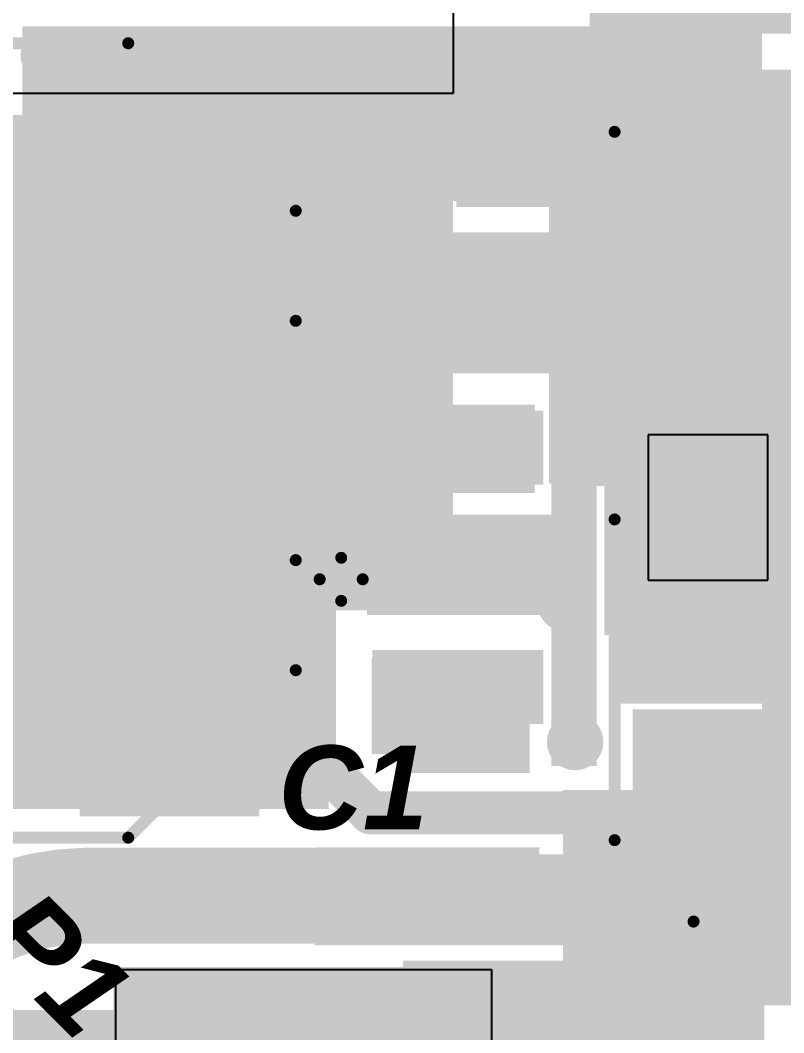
# Model space of a CAD drawing. Header units: millimetres. Extents: x -35.7 to 35.7, y -3.2 to 68.2.
# Drawn here: x -0.53 to 7.57, y 48.02 to 58.77 of the extents above; entities that cross this region are included whole.
import ezdxf

# ---------------------------------------------------------------- set-up
doc = ezdxf.new("R2010")
doc.units = ezdxf.units.MM
for name, color, linetype in [('BottomLayer', 5, 'Continuous'), ('BottomPaste', 16, 'Continuous'), ('BottomSolder', 6, 'Continuous'), ('Mechanical2', 216, 'Continuous'), ('TopLayer', 1, 'Continuous'), ('TopOverlay', 2, 'Continuous'), ('TopPaste', 8, 'Continuous'), ('TopSolder', 216, 'Continuous'), ('ViaHoleLayer', 16, 'Continuous')]:
    doc.layers.add(name, color=color, linetype=linetype)
doc.styles.add('Arial', font='arialbi.ttf', dxfattribs={"height": 0.2})

# ---------------------------------------------------------------- blocks, each defined once
blk = doc.blocks.new('EEEFT1H221AP_28')
at = {"layer": 'TopLayer'}
for points in [[(-5.55, 1), (-1.55, 1), (-1.55, -1), (-5.55, -1)], [(1.55, 1), (5.55, 1), (5.55, -1), (1.55, -1)]]:
    blk.add_hatch(color=1, dxfattribs=at).paths.add_polyline_path(points)
at = {"layer": 'TopPaste'}
for points in [[(-5.55, 1), (-1.55, 1), (-1.55, -1), (-5.55, -1)], [(1.55, 1), (5.55, 1), (5.55, -1), (1.55, -1)]]:
    blk.add_hatch(color=8, dxfattribs=at).paths.add_polyline_path(points)
at = {"layer": 'TopSolder'}
for points in [[(-5.652, 1.102), (-1.448, 1.102), (-1.448, -1.102), (-5.652, -1.102)], [(1.448, 1.102), (5.652, 1.102), (5.652, -1.102), (1.448, -1.102)]]:
    blk.add_hatch(color=216, dxfattribs=at).paths.add_polyline_path(points)
at = {"layer": 'TopOverlay', "const_width": 0.127}
for points in [[(-2.413, 4.216), (-4.191, 2.438)], [(3.454, 4.216), (-2.413, 4.216)], [(4.166, 3.429), (4.166, 1.346)], [(-4.191, 2.438), (-4.191, 1.27)], [(-4.674, 1.702), (-4.674, 1.245)], [(-4.445, 1.473), (-4.902, 1.473)], [(-4.191, -1.27), (-4.191, -2.438)], [(4.166, -1.346), (4.166, -3.429)], [(-2.413, -4.216), (-4.191, -2.438)], [(3.454, -4.216), (-2.413, -4.216)]]:
    blk.add_lwpolyline(points, dxfattribs=at)
at = {"layer": 'TopOverlay', "const_width": 0.0635}
for points in [[(-2.445, 4.216, 1), (-2.381, 4.216, 1)], [(-2.445, 4.216, 1), (-2.381, 4.216, 1)], [(3.423, 4.216, 1), (3.486, 4.216, 1)], [(3.423, 4.216, 1), (3.486, 4.216, 1)], [(4.134, 3.429, 1), (4.197, 3.429, 1)], [(4.134, 3.429, 1), (4.197, 3.429, 1)], [(-4.223, 2.438, 1), (-4.159, 2.438, 1)], [(-4.223, 2.438, 1), (-4.159, 2.438, 1)], [(-4.705, 1.702, 1), (-4.642, 1.702, 1)], [(-4.934, 1.473, 1), (-4.87, 1.473, 1)], [(-4.477, 1.473, 1), (-4.413, 1.473, 1)], [(4.134, 1.346, 1), (4.197, 1.346, 1)], [(-4.705, 1.245, 1), (-4.642, 1.245, 1)], [(-4.223, 1.27, 1), (-4.159, 1.27, 1)], [(-4.223, -1.27, 1), (-4.159, -1.27, 1)], [(4.134, -1.346, 1), (4.197, -1.346, 1)], [(-4.223, -2.438, 1), (-4.159, -2.438, 1)], [(-4.223, -2.438, 1), (-4.159, -2.438, 1)], [(4.134, -3.429, 1), (4.197, -3.429, 1)], [(4.134, -3.429, 1), (4.197, -3.429, 1)], [(-2.445, -4.216, 1), (-2.381, -4.216, 1)], [(-2.445, -4.216, 1), (-2.381, -4.216, 1)], [(3.423, -4.216, 1), (3.486, -4.216, 1)], [(3.423, -4.216, 1), (3.486, -4.216, 1)]]:
    blk.add_lwpolyline(points, format="xyb", close=True, dxfattribs=at)
at = {"layer": 'TopOverlay', "const_width": 0.127}
for points in [[(3.454, 4.216, -0.31993), (4.166, 3.429)], [(4.166, -3.429, -0.31993), (3.454, -4.216)]]:
    blk.add_lwpolyline(points, format="xyb", dxfattribs=at)
blk = doc.blocks.new('SMA_B_33')
at = {"layer": 'BottomLayer'}
for points in [[(-3.25, 0.85), (-0.75, 0.85), (-0.75, -0.85), (-3.25, -0.85)], [(0.75, 0.85), (3.25, 0.85), (3.25, -0.85), (0.75, -0.85)]]:
    blk.add_hatch(color=5, dxfattribs=at).paths.add_polyline_path(points)
at = {"layer": 'BottomPaste'}
for points in [[(-3.25, 0.85), (-0.75, 0.85), (-0.75, -0.85), (-3.25, -0.85)], [(0.75, 0.85), (3.25, 0.85), (3.25, -0.85), (0.75, -0.85)]]:
    blk.add_hatch(color=16, dxfattribs=at).paths.add_polyline_path(points)
at = {"layer": 'BottomSolder'}
for points in [[(-3.352, 0.952), (-0.648, 0.952), (-0.648, -0.952), (-3.352, -0.952)], [(0.648, 0.952), (3.352, 0.952), (3.352, -0.952), (0.648, -0.952)]]:
    blk.add_hatch(color=6, dxfattribs=at).paths.add_polyline_path(points)
blk = doc.blocks.new('8_HTSOP_J_B_36')
at = {"layer": 'BottomLayer'}
for points in [[(-3.46, 2.195), (-1.85, 2.195), (-1.85, 1.615), (-3.46, 1.615)], [(1.85, 2.195), (3.46, 2.195), (3.46, 1.615), (1.85, 1.615)], [(1, 1.25), (1, -1.25), (-1, -1.25), (-1, 1.25)], [(-3.46, 0.925), (-1.85, 0.925), (-1.85, 0.345), (-3.46, 0.345)], [(1.85, 0.925), (3.46, 0.925), (3.46, 0.345), (1.85, 0.345)], [(-3.46, -0.345), (-1.85, -0.345), (-1.85, -0.925), (-3.46, -0.925)], [(1.85, -0.345), (3.46, -0.345), (3.46, -0.925), (1.85, -0.925)], [(-3.46, -1.615), (-1.85, -1.615), (-1.85, -2.195), (-3.46, -2.195)], [(1.85, -1.615), (3.46, -1.615), (3.46, -2.195), (1.85, -2.195)]]:
    blk.add_hatch(color=5, dxfattribs=at).paths.add_polyline_path(points)
at = {"layer": 'BottomPaste'}
for points in [[(-3.46, 2.195), (-1.85, 2.195), (-1.85, 1.615), (-3.46, 1.615)], [(1.85, 2.195), (3.46, 2.195), (3.46, 1.615), (1.85, 1.615)], [(-3.46, 0.925), (-1.85, 0.925), (-1.85, 0.345), (-3.46, 0.345)], [(1.85, 0.925), (3.46, 0.925), (3.46, 0.345), (1.85, 0.345)], [(-3.46, -0.345), (-1.85, -0.345), (-1.85, -0.925), (-3.46, -0.925)], [(1.85, -0.345), (3.46, -0.345), (3.46, -0.925), (1.85, -0.925)], [(-3.46, -1.615), (-1.85, -1.615), (-1.85, -2.195), (-3.46, -2.195)], [(1.85, -1.615), (3.46, -1.615), (3.46, -2.195), (1.85, -2.195)]]:
    blk.add_hatch(color=16, dxfattribs=at).paths.add_polyline_path(points)
at = {"layer": 'BottomSolder'}
for points in [[(-3.562, 2.297), (-1.748, 2.297), (-1.748, 1.513), (-3.562, 1.513)], [(1.748, 2.297), (3.562, 2.297), (3.562, 1.513), (1.748, 1.513)], [(1.102, 1.352), (1.102, -1.352), (-1.102, -1.352), (-1.102, 1.352)], [(-3.562, 1.027), (-1.748, 1.027), (-1.748, 0.243), (-3.562, 0.243)], [(1.748, 1.027), (3.562, 1.027), (3.562, 0.243), (1.748, 0.243)], [(-3.562, -0.243), (-1.748, -0.243), (-1.748, -1.027), (-3.562, -1.027)], [(1.748, -0.243), (3.562, -0.243), (3.562, -1.027), (1.748, -1.027)], [(-3.562, -1.513), (-1.748, -1.513), (-1.748, -2.297), (-3.562, -2.297)], [(1.748, -1.513), (3.562, -1.513), (3.562, -2.297), (1.748, -2.297)]]:
    blk.add_hatch(color=6, dxfattribs=at).paths.add_polyline_path(points)
at = {"layer": 'BottomPaste'}
for p, q in [((0.635, 0.77), (-0.635, 0.77)), ((-0.635, 0.77), (-0.635, -0.77)), ((0.635, -0.77), (0.635, 0.77)), ((-0.635, -0.77), (0.635, -0.77))]:
    blk.add_line(p, q, dxfattribs=at)
blk = doc.blocks.new('CAP_0603_B_64')
at = {"layer": 'BottomLayer'}
for points in [[(-1.143, -0.445), (-1.143, 0.445), (-0.381, 0.445), (-0.381, -0.445)], [(0.381, -0.445), (0.381, 0.445), (1.143, 0.445), (1.143, -0.445)]]:
    blk.add_hatch(color=5, dxfattribs=at).paths.add_polyline_path(points)
at = {"layer": 'BottomPaste'}
for points in [[(-1.143, -0.445), (-1.143, 0.445), (-0.381, 0.445), (-0.381, -0.445)], [(0.381, -0.445), (0.381, 0.445), (1.143, 0.445), (1.143, -0.445)]]:
    blk.add_hatch(color=16, dxfattribs=at).paths.add_polyline_path(points)
at = {"layer": 'BottomSolder'}
for points in [[(-1.203, -0.504), (-1.203, 0.504), (-0.321, 0.504), (-0.321, -0.504)], [(0.321, -0.504), (0.321, 0.504), (1.203, 0.504), (1.203, -0.504)]]:
    blk.add_hatch(color=6, dxfattribs=at).paths.add_polyline_path(points)
blk = doc.blocks.new('CAP_0402_B_66')
at = {"layer": 'BottomLayer'}
for points in [[(-0.241, 0.318), (-0.241, -0.318), (-0.699, -0.318), (-0.699, 0.318)], [(0.699, 0.318), (0.699, -0.318), (0.241, -0.318), (0.241, 0.318)]]:
    blk.add_hatch(color=5, dxfattribs=at).paths.add_polyline_path(points)
at = {"layer": 'BottomPaste'}
for points in [[(-0.241, 0.318), (-0.241, -0.318), (-0.699, -0.318), (-0.699, 0.318)], [(0.699, 0.318), (0.699, -0.318), (0.241, -0.318), (0.241, 0.318)]]:
    blk.add_hatch(color=16, dxfattribs=at).paths.add_polyline_path(points)
at = {"layer": 'BottomSolder'}
for points in [[(-0.181, 0.377), (-0.181, -0.377), (-0.758, -0.377), (-0.758, 0.377)], [(0.758, 0.377), (0.758, -0.377), (0.181, -0.377), (0.181, 0.377)]]:
    blk.add_hatch(color=6, dxfattribs=at).paths.add_polyline_path(points)
blk = doc.blocks.new('CAP_0603_B_68')
at = {"layer": 'BottomLayer'}
for points in [[(-1.143, -0.445), (-1.143, 0.445), (-0.381, 0.445), (-0.381, -0.445)], [(0.381, -0.445), (0.381, 0.445), (1.143, 0.445), (1.143, -0.445)]]:
    blk.add_hatch(color=5, dxfattribs=at).paths.add_polyline_path(points)
at = {"layer": 'BottomPaste'}
for points in [[(-1.143, -0.445), (-1.143, 0.445), (-0.381, 0.445), (-0.381, -0.445)], [(0.381, -0.445), (0.381, 0.445), (1.143, 0.445), (1.143, -0.445)]]:
    blk.add_hatch(color=16, dxfattribs=at).paths.add_polyline_path(points)
at = {"layer": 'BottomSolder'}
for points in [[(-1.203, -0.504), (-1.203, 0.504), (-0.321, 0.504), (-0.321, -0.504)], [(0.321, -0.504), (0.321, 0.504), (1.203, 0.504), (1.203, -0.504)]]:
    blk.add_hatch(color=6, dxfattribs=at).paths.add_polyline_path(points)
blk = doc.blocks.new('CAP_0603_B_69')
at = {"layer": 'BottomLayer'}
for points in [[(-1.143, -0.445), (-1.143, 0.445), (-0.381, 0.445), (-0.381, -0.445)], [(0.381, -0.445), (0.381, 0.445), (1.143, 0.445), (1.143, -0.445)]]:
    blk.add_hatch(color=5, dxfattribs=at).paths.add_polyline_path(points)
at = {"layer": 'BottomPaste'}
for points in [[(-1.143, -0.445), (-1.143, 0.445), (-0.381, 0.445), (-0.381, -0.445)], [(0.381, -0.445), (0.381, 0.445), (1.143, 0.445), (1.143, -0.445)]]:
    blk.add_hatch(color=16, dxfattribs=at).paths.add_polyline_path(points)
at = {"layer": 'BottomSolder'}
for points in [[(-1.203, -0.504), (-1.203, 0.504), (-0.321, 0.504), (-0.321, -0.504)], [(0.321, -0.504), (0.321, 0.504), (1.203, 0.504), (1.203, -0.504)]]:
    blk.add_hatch(color=6, dxfattribs=at).paths.add_polyline_path(points)
blk = doc.blocks.new('CAP__2917_B_118')
at = {"layer": 'BottomLayer'}
for points in [[(-1.395, 1.285), (1.395, 1.285), (1.395, -1.285), (-1.395, -1.285)], [(5.045, 1.285), (7.835, 1.285), (7.835, -1.285), (5.045, -1.285)]]:
    blk.add_hatch(color=5, dxfattribs=at).paths.add_polyline_path(points)
at = {"layer": 'BottomPaste'}
for points in [[(-1.395, 1.285), (1.395, 1.285), (1.395, -1.285), (-1.395, -1.285)], [(5.045, 1.285), (7.835, 1.285), (7.835, -1.285), (5.045, -1.285)]]:
    blk.add_hatch(color=16, dxfattribs=at).paths.add_polyline_path(points)
at = {"layer": 'BottomSolder'}
for points in [[(-1.497, 1.387), (1.497, 1.387), (1.497, -1.387), (-1.497, -1.387)], [(4.943, 1.387), (7.937, 1.387), (7.937, -1.387), (4.943, -1.387)]]:
    blk.add_hatch(color=6, dxfattribs=at).paths.add_polyline_path(points)
blk = doc.blocks.new('SLF12575T_221M1R3_PF_133')
at = {"layer": 'TopLayer'}
blk.add_hatch(color=1, dxfattribs=at).paths.add_polyline_path([(4.25, 1.6), (6.85, 1.6), (6.85, -1.6), (4.25, -1.6)])
at = {"layer": 'TopPaste'}
blk.add_hatch(color=8, dxfattribs=at).paths.add_polyline_path([(4.25, 1.6), (6.85, 1.6), (6.85, -1.6), (4.25, -1.6)])
at = {"layer": 'TopSolder'}
blk.add_hatch(color=216, dxfattribs=at).paths.add_polyline_path([(4.148, 1.702), (6.952, 1.702), (6.952, -1.702), (4.148, -1.702)])
at = {"layer": 'TopOverlay', "const_width": 0.127}
for points in [[(5.512, 6.325), (-4.775, 6.325)], [(6.35, 5.461), (6.35, 2.057)], [(6.35, -2.057), (6.35, -5.461)]]:
    blk.add_lwpolyline(points, dxfattribs=at)
at = {"layer": 'TopOverlay', "const_width": 0.0635}
for points in [[(5.48, 6.325, 1), (5.544, 6.325, 1)], [(5.48, 6.325, 1), (5.544, 6.325, 1)], [(6.318, 5.461, 1), (6.382, 5.461, 1)], [(6.318, 5.461, 1), (6.382, 5.461, 1)], [(6.318, 2.057, 1), (6.382, 2.057, 1)], [(6.318, -2.057, 1), (6.382, -2.057, 1)]]:
    blk.add_lwpolyline(points, format="xyb", close=True, dxfattribs=at)
at = {"layer": 'TopOverlay', "const_width": 0.127}
blk.add_lwpolyline([(5.512, 6.325, -0.414214), (6.35, 5.461)], format="xyb", dxfattribs=at)
blk = doc.blocks.new('PRT_10474_134')
at = {"layer": 'TopOverlay', "const_width": 0.127}
blk.add_lwpolyline([(-6.756, 2.769), (-5.334, 4.191)], dxfattribs=at)

msp = doc.modelspace()

# ---------------------------------------------------------------- hatches: boundary and pattern name
at = {"layer": 'BottomLayer'}
h = msp.add_hatch(color=5, dxfattribs=at)
edge = h.paths.add_edge_path()
edge.add_arc((-0.226, 58.395), 0.3, 0, 360)
for points in [[(-0.508, 56.845), (7.341, 56.845), (7.341, 58.699), (-0.508, 58.699)], [(5.766, 54.661), (7.341, 54.661), (7.341, 58.649), (5.766, 58.649)], [(-0.432, 55.321), (5.588, 55.321), (5.588, 56.515), (-0.432, 56.515)], [(5.105, 50.851), (5.588, 50.851), (5.588, 56.376), (5.105, 56.376)], [(1.549, 55.016), (5.232, 55.016), (5.232, 55.982), (1.549, 55.982)], [(0.102, 50.317), (2.007, 50.317), (2.007, 55.804), (0.102, 55.804)], [(2.184, 53.746), (4.928, 53.746), (4.928, 54.686), (2.184, 54.686)], [(3.15, 52.451), (5.461, 52.451), (5.461, 53.518), (3.15, 53.518)], [(5.766, 51.511), (7.772, 51.511), (7.772, 53.416), (5.766, 53.416)], [(3.2, 51.994), (3.2, 50.978), (4.877, 50.978), (4.877, 51.994)], [(3.531, 50.775), (4.877, 50.775), (4.877, 51.994), (3.531, 51.994)], [(2.591, 48.946), (11.894, 48.946), (11.894, 49.911), (2.591, 49.911)], [(0.457, 45.11), (6.424, 45.11), (6.424, 48.717), (0.457, 48.717)], [(-0.838, 45.11), (4.521, 45.11), (4.521, 48.26), (-0.838, 48.26)]]:
    msp.add_hatch(color=5, dxfattribs=at).paths.add_polyline_path(points)
h = msp.add_hatch(color=5, dxfattribs=at)
edge = h.paths.add_edge_path()
edge.add_arc((0.391, 58.395), 0.3, 0, 360)
h = msp.add_hatch(color=5, dxfattribs=at)
edge = h.paths.add_edge_path()
edge.add_arc((1.009, 58.395), 0.3, 0, 360)
h = msp.add_hatch(color=5, dxfattribs=at)
edge = h.paths.add_edge_path()
edge.add_arc((1.626, 58.395), 0.3, 0, 360)
h = msp.add_hatch(color=5, dxfattribs=at)
edge = h.paths.add_edge_path()
edge.add_arc((2.243, 58.395), 0.3, 0, 360)
h = msp.add_hatch(color=5, dxfattribs=at)
edge = h.paths.add_edge_path()
edge.add_arc((2.861, 58.395), 0.3, 0, 360)
h = msp.add_hatch(color=5, dxfattribs=at)
edge = h.paths.add_edge_path()
edge.add_arc((3.478, 58.395), 0.3, 0, 360)
h = msp.add_hatch(color=5, dxfattribs=at)
edge = h.paths.add_edge_path()
edge.add_arc((4.572, 56.109), 0.3, 0, 360)
h = msp.add_hatch(color=5, dxfattribs=at)
edge = h.paths.add_edge_path()
edge.add_arc((0.412, 54.428), 0.3, 0, 360)
h = msp.add_hatch(color=5, dxfattribs=at)
edge = h.paths.add_edge_path()
edge.add_arc((1.045, 54.428), 0.3, 0, 360)
h = msp.add_hatch(color=5, dxfattribs=at)
edge = h.paths.add_edge_path()
edge.add_arc((1.678, 54.428), 0.3, 0, 360)
h = msp.add_hatch(color=5, dxfattribs=at)
edge = h.paths.add_edge_path()
edge.add_arc((0.412, 53.668), 0.3, 0, 360)
h = msp.add_hatch(color=5, dxfattribs=at)
edge = h.paths.add_edge_path()
edge.add_arc((1.045, 53.668), 0.3, 0, 360)
h = msp.add_hatch(color=5, dxfattribs=at)
edge = h.paths.add_edge_path()
edge.add_arc((1.678, 53.668), 0.3, 0, 360)
h = msp.add_hatch(color=5, dxfattribs=at)
edge = h.paths.add_edge_path()
edge.add_arc((6.167, 53.336), 0.3, 0, 360)
h = msp.add_hatch(color=5, dxfattribs=at)
edge = h.paths.add_edge_path()
edge.add_arc((6.853, 53.336), 0.3, 0, 360)
h = msp.add_hatch(color=5, dxfattribs=at)
edge = h.paths.add_edge_path()
edge.add_arc((5.258, 53.183), 0.3, 0, 360)
h = msp.add_hatch(color=5, dxfattribs=at)
edge = h.paths.add_edge_path()
edge.add_arc((0.412, 52.934), 0.3, 0, 360)
h = msp.add_hatch(color=5, dxfattribs=at)
edge = h.paths.add_edge_path()
edge.add_arc((1.045, 52.934), 0.3, 0, 360)
h = msp.add_hatch(color=5, dxfattribs=at)
edge = h.paths.add_edge_path()
edge.add_arc((1.678, 52.934), 0.3, 0, 360)
h = msp.add_hatch(color=5, dxfattribs=at)
edge = h.paths.add_edge_path()
edge.add_arc((5.258, 52.578), 0.3, 0, 360)
h = msp.add_hatch(color=5, dxfattribs=at)
edge = h.paths.add_edge_path()
edge.add_arc((6.167, 52.652), 0.3, 0, 360)
h = msp.add_hatch(color=5, dxfattribs=at)
edge = h.paths.add_edge_path()
edge.add_arc((6.853, 52.652), 0.3, 0, 360)
h = msp.add_hatch(color=5, dxfattribs=at)
edge = h.paths.add_edge_path()
edge.add_arc((0.412, 52.25), 0.3, 0, 360)
h = msp.add_hatch(color=5, dxfattribs=at)
edge = h.paths.add_edge_path()
edge.add_arc((1.045, 52.25), 0.3, 0, 360)
h = msp.add_hatch(color=5, dxfattribs=at)
edge = h.paths.add_edge_path()
edge.add_arc((1.678, 52.25), 0.3, 0, 360)
h = msp.add_hatch(color=5, dxfattribs=at)
edge = h.paths.add_edge_path()
edge.add_arc((6.167, 51.968), 0.3, 0, 360)
h = msp.add_hatch(color=5, dxfattribs=at)
edge = h.paths.add_edge_path()
edge.add_arc((6.853, 51.968), 0.3, 0, 360)
h = msp.add_hatch(color=5, dxfattribs=at)
edge = h.paths.add_edge_path()
edge.add_arc((0.412, 51.566), 0.3, 0, 360)
h = msp.add_hatch(color=5, dxfattribs=at)
edge = h.paths.add_edge_path()
edge.add_arc((1.045, 51.566), 0.3, 0, 360)
h = msp.add_hatch(color=5, dxfattribs=at)
edge = h.paths.add_edge_path()
edge.add_arc((1.678, 51.566), 0.3, 0, 360)
h = msp.add_hatch(color=5, dxfattribs=at)
edge = h.paths.add_edge_path()
edge.add_arc((4.216, 51.105), 0.3, 0, 360)
h = msp.add_hatch(color=5, dxfattribs=at)
edge = h.paths.add_edge_path()
edge.add_arc((5.359, 51.105), 0.3, 0, 360)
h = msp.add_hatch(color=5, dxfattribs=at)
edge = h.paths.add_edge_path()
edge.add_arc((0.412, 50.882), 0.3, 0, 360)
h = msp.add_hatch(color=5, dxfattribs=at)
edge = h.paths.add_edge_path()
edge.add_arc((1.045, 50.882), 0.3, 0, 360)
h = msp.add_hatch(color=5, dxfattribs=at)
edge = h.paths.add_edge_path()
edge.add_arc((1.678, 50.882), 0.3, 0, 360)
h = msp.add_hatch(color=5, dxfattribs=at)
edge = h.paths.add_edge_path()
edge.add_arc((3.055, 49.474), 0.3, 0, 360)
h = msp.add_hatch(color=5, dxfattribs=at)
edge = h.paths.add_edge_path()
edge.add_arc((3.739, 49.474), 0.3, 0, 360)
h = msp.add_hatch(color=5, dxfattribs=at)
edge = h.paths.add_edge_path()
edge.add_arc((4.423, 49.474), 0.3, 0, 360)
h = msp.add_hatch(color=5, dxfattribs=at)
edge = h.paths.add_edge_path()
edge.add_arc((2.337, 48.361), 0.3, 0, 360)
h = msp.add_hatch(color=5, dxfattribs=at)
edge = h.paths.add_edge_path()
edge.add_arc((3.055, 48.361), 0.3, 0, 360)
at = {"layer": 'BottomSolder'}
h = msp.add_hatch(color=6, dxfattribs=at)
edge = h.paths.add_edge_path()
edge.add_arc((-0.226, 58.395), 0.15, 0, 360)
h = msp.add_hatch(color=6, dxfattribs=at)
edge = h.paths.add_edge_path()
edge.add_arc((0.391, 58.395), 0.15, 0, 360)
h = msp.add_hatch(color=6, dxfattribs=at)
edge = h.paths.add_edge_path()
edge.add_arc((1.009, 58.395), 0.15, 0, 360)
h = msp.add_hatch(color=6, dxfattribs=at)
edge = h.paths.add_edge_path()
edge.add_arc((1.626, 58.395), 0.15, 0, 360)
h = msp.add_hatch(color=6, dxfattribs=at)
edge = h.paths.add_edge_path()
edge.add_arc((2.243, 58.395), 0.15, 0, 360)
h = msp.add_hatch(color=6, dxfattribs=at)
edge = h.paths.add_edge_path()
edge.add_arc((2.861, 58.395), 0.15, 0, 360)
h = msp.add_hatch(color=6, dxfattribs=at)
edge = h.paths.add_edge_path()
edge.add_arc((3.478, 58.395), 0.15, 0, 360)
h = msp.add_hatch(color=6, dxfattribs=at)
edge = h.paths.add_edge_path()
edge.add_arc((4.572, 56.109), 0.15, 0, 360)
h = msp.add_hatch(color=6, dxfattribs=at)
edge = h.paths.add_edge_path()
edge.add_arc((0.412, 54.428), 0.15, 0, 360)
h = msp.add_hatch(color=6, dxfattribs=at)
edge = h.paths.add_edge_path()
edge.add_arc((1.045, 54.428), 0.15, 0, 360)
h = msp.add_hatch(color=6, dxfattribs=at)
edge = h.paths.add_edge_path()
edge.add_arc((1.678, 54.428), 0.15, 0, 360)
h = msp.add_hatch(color=6, dxfattribs=at)
edge = h.paths.add_edge_path()
edge.add_arc((0.412, 53.668), 0.15, 0, 360)
h = msp.add_hatch(color=6, dxfattribs=at)
edge = h.paths.add_edge_path()
edge.add_arc((1.045, 53.668), 0.15, 0, 360)
h = msp.add_hatch(color=6, dxfattribs=at)
edge = h.paths.add_edge_path()
edge.add_arc((1.678, 53.668), 0.15, 0, 360)
h = msp.add_hatch(color=6, dxfattribs=at)
edge = h.paths.add_edge_path()
edge.add_arc((6.167, 53.336), 0.15, 0, 360)
h = msp.add_hatch(color=6, dxfattribs=at)
edge = h.paths.add_edge_path()
edge.add_arc((6.853, 53.336), 0.15, 0, 360)
h = msp.add_hatch(color=6, dxfattribs=at)
edge = h.paths.add_edge_path()
edge.add_arc((5.258, 53.183), 0.15, 0, 360)
h = msp.add_hatch(color=6, dxfattribs=at)
edge = h.paths.add_edge_path()
edge.add_arc((0.412, 52.934), 0.15, 0, 360)
h = msp.add_hatch(color=6, dxfattribs=at)
edge = h.paths.add_edge_path()
edge.add_arc((1.045, 52.934), 0.15, 0, 360)
h = msp.add_hatch(color=6, dxfattribs=at)
edge = h.paths.add_edge_path()
edge.add_arc((1.678, 52.934), 0.15, 0, 360)
h = msp.add_hatch(color=6, dxfattribs=at)
edge = h.paths.add_edge_path()
edge.add_arc((6.167, 52.652), 0.15, 0, 360)
h = msp.add_hatch(color=6, dxfattribs=at)
edge = h.paths.add_edge_path()
edge.add_arc((6.853, 52.652), 0.15, 0, 360)
h = msp.add_hatch(color=6, dxfattribs=at)
edge = h.paths.add_edge_path()
edge.add_arc((5.258, 52.578), 0.15, 0, 360)
h = msp.add_hatch(color=6, dxfattribs=at)
edge = h.paths.add_edge_path()
edge.add_arc((0.412, 52.25), 0.15, 0, 360)
h = msp.add_hatch(color=6, dxfattribs=at)
edge = h.paths.add_edge_path()
edge.add_arc((1.045, 52.25), 0.15, 0, 360)
h = msp.add_hatch(color=6, dxfattribs=at)
edge = h.paths.add_edge_path()
edge.add_arc((1.678, 52.25), 0.15, 0, 360)
h = msp.add_hatch(color=6, dxfattribs=at)
edge = h.paths.add_edge_path()
edge.add_arc((6.167, 51.968), 0.15, 0, 360)
h = msp.add_hatch(color=6, dxfattribs=at)
edge = h.paths.add_edge_path()
edge.add_arc((6.853, 51.968), 0.15, 0, 360)
h = msp.add_hatch(color=6, dxfattribs=at)
edge = h.paths.add_edge_path()
edge.add_arc((0.412, 51.566), 0.15, 0, 360)
h = msp.add_hatch(color=6, dxfattribs=at)
edge = h.paths.add_edge_path()
edge.add_arc((1.045, 51.566), 0.15, 0, 360)
h = msp.add_hatch(color=6, dxfattribs=at)
edge = h.paths.add_edge_path()
edge.add_arc((1.678, 51.566), 0.15, 0, 360)
h = msp.add_hatch(color=6, dxfattribs=at)
edge = h.paths.add_edge_path()
edge.add_arc((4.216, 51.105), 0.15, 0, 360)
h = msp.add_hatch(color=6, dxfattribs=at)
edge = h.paths.add_edge_path()
edge.add_arc((5.359, 51.105), 0.15, 0, 360)
h = msp.add_hatch(color=6, dxfattribs=at)
edge = h.paths.add_edge_path()
edge.add_arc((0.412, 50.882), 0.15, 0, 360)
h = msp.add_hatch(color=6, dxfattribs=at)
edge = h.paths.add_edge_path()
edge.add_arc((1.045, 50.882), 0.15, 0, 360)
h = msp.add_hatch(color=6, dxfattribs=at)
edge = h.paths.add_edge_path()
edge.add_arc((1.678, 50.882), 0.15, 0, 360)
h = msp.add_hatch(color=6, dxfattribs=at)
edge = h.paths.add_edge_path()
edge.add_arc((3.055, 49.474), 0.15, 0, 360)
h = msp.add_hatch(color=6, dxfattribs=at)
edge = h.paths.add_edge_path()
edge.add_arc((3.739, 49.474), 0.15, 0, 360)
h = msp.add_hatch(color=6, dxfattribs=at)
edge = h.paths.add_edge_path()
edge.add_arc((4.423, 49.474), 0.15, 0, 360)
h = msp.add_hatch(color=6, dxfattribs=at)
edge = h.paths.add_edge_path()
edge.add_arc((2.337, 48.361), 0.15, 0, 360)
h = msp.add_hatch(color=6, dxfattribs=at)
edge = h.paths.add_edge_path()
edge.add_arc((3.055, 48.361), 0.15, 0, 360)
at = {"layer": 'TopLayer'}
for points in [[(5.512, 58.623), (8.788, 58.623), (8.788, 64.541), (5.512, 64.541)], [(10.744, 58.623), (10.744, 63.043), (6.147, 63.043), (6.147, 58.623)], [(5.08, 53.848), (8.839, 53.848), (8.839, 58.242), (5.08, 58.242)], [(-1.118, 52.502), (4.064, 52.502), (4.064, 57.76), (-1.118, 57.76)], [(7.341, 50.394), (9.075, 50.394), (9.075, 55.245), (7.341, 55.245)], [(-1.118, 50.394), (2.743, 50.394), (2.743, 52.883), (-1.118, 52.883)], [(5.969, 51.453), (5.969, 48.311), (15.799, 48.311), (15.799, 51.453)], [(7.366, 44.399), (7.366, 50.597), (5.232, 50.597), (5.232, 44.399)], [(2.616, 48.946), (4.978, 48.946), (4.978, 49.987), (2.616, 49.987)], [(5.886, 48.641), (4.826, 48.641), (4.826, 45.177), (5.886, 45.177)]]:
    msp.add_hatch(color=1, dxfattribs=at).paths.add_polyline_path(points)
h = msp.add_hatch(color=1, dxfattribs=at)
edge = h.paths.add_edge_path()
edge.add_arc((-0.226, 58.395), 0.3, 0, 360)
h = msp.add_hatch(color=1, dxfattribs=at)
edge = h.paths.add_edge_path()
edge.add_arc((0.391, 58.395), 0.3, 0, 360)
h = msp.add_hatch(color=1, dxfattribs=at)
edge = h.paths.add_edge_path()
edge.add_arc((1.009, 58.395), 0.3, 0, 360)
h = msp.add_hatch(color=1, dxfattribs=at)
edge = h.paths.add_edge_path()
edge.add_arc((1.626, 58.395), 0.3, 0, 360)
h = msp.add_hatch(color=1, dxfattribs=at)
edge = h.paths.add_edge_path()
edge.add_arc((2.243, 58.395), 0.3, 0, 360)
h = msp.add_hatch(color=1, dxfattribs=at)
edge = h.paths.add_edge_path()
edge.add_arc((2.861, 58.395), 0.3, 0, 360)
h = msp.add_hatch(color=1, dxfattribs=at)
edge = h.paths.add_edge_path()
edge.add_arc((3.478, 58.395), 0.3, 0, 360)
h = msp.add_hatch(color=1, dxfattribs=at)
edge = h.paths.add_edge_path()
edge.add_arc((4.572, 56.109), 0.3, 0, 360)
h = msp.add_hatch(color=1, dxfattribs=at)
edge = h.paths.add_edge_path()
edge.add_arc((0.412, 54.428), 0.3, 0, 360)
h = msp.add_hatch(color=1, dxfattribs=at)
edge = h.paths.add_edge_path()
edge.add_arc((1.045, 54.428), 0.3, 0, 360)
h = msp.add_hatch(color=1, dxfattribs=at)
edge = h.paths.add_edge_path()
edge.add_arc((1.678, 54.428), 0.3, 0, 360)
h = msp.add_hatch(color=1, dxfattribs=at)
edge = h.paths.add_edge_path()
edge.add_arc((0.412, 53.668), 0.3, 0, 360)
h = msp.add_hatch(color=1, dxfattribs=at)
edge = h.paths.add_edge_path()
edge.add_arc((1.045, 53.668), 0.3, 0, 360)
h = msp.add_hatch(color=1, dxfattribs=at)
edge = h.paths.add_edge_path()
edge.add_arc((1.678, 53.668), 0.3, 0, 360)
h = msp.add_hatch(color=1, dxfattribs=at)
edge = h.paths.add_edge_path()
edge.add_arc((6.167, 53.336), 0.3, 0, 360)
h = msp.add_hatch(color=1, dxfattribs=at)
edge = h.paths.add_edge_path()
edge.add_arc((6.853, 53.336), 0.3, 0, 360)
h = msp.add_hatch(color=1, dxfattribs=at)
edge = h.paths.add_edge_path()
edge.add_arc((5.258, 53.183), 0.3, 0, 360)
h = msp.add_hatch(color=1, dxfattribs=at)
edge = h.paths.add_edge_path()
edge.add_arc((0.412, 52.934), 0.3, 0, 360)
h = msp.add_hatch(color=1, dxfattribs=at)
edge = h.paths.add_edge_path()
edge.add_arc((1.045, 52.934), 0.3, 0, 360)
h = msp.add_hatch(color=1, dxfattribs=at)
edge = h.paths.add_edge_path()
edge.add_arc((1.678, 52.934), 0.3, 0, 360)
h = msp.add_hatch(color=1, dxfattribs=at)
edge = h.paths.add_edge_path()
edge.add_arc((5.258, 52.578), 0.3, 0, 360)
h = msp.add_hatch(color=1, dxfattribs=at)
edge = h.paths.add_edge_path()
edge.add_arc((6.167, 52.652), 0.3, 0, 360)
h = msp.add_hatch(color=1, dxfattribs=at)
edge = h.paths.add_edge_path()
edge.add_arc((6.853, 52.652), 0.3, 0, 360)
h = msp.add_hatch(color=1, dxfattribs=at)
edge = h.paths.add_edge_path()
edge.add_arc((0.412, 52.25), 0.3, 0, 360)
h = msp.add_hatch(color=1, dxfattribs=at)
edge = h.paths.add_edge_path()
edge.add_arc((1.045, 52.25), 0.3, 0, 360)
h = msp.add_hatch(color=1, dxfattribs=at)
edge = h.paths.add_edge_path()
edge.add_arc((1.678, 52.25), 0.3, 0, 360)
h = msp.add_hatch(color=1, dxfattribs=at)
edge = h.paths.add_edge_path()
edge.add_arc((6.167, 51.968), 0.3, 0, 360)
h = msp.add_hatch(color=1, dxfattribs=at)
edge = h.paths.add_edge_path()
edge.add_arc((6.853, 51.968), 0.3, 0, 360)
h = msp.add_hatch(color=1, dxfattribs=at)
edge = h.paths.add_edge_path()
edge.add_arc((0.412, 51.566), 0.3, 0, 360)
h = msp.add_hatch(color=1, dxfattribs=at)
edge = h.paths.add_edge_path()
edge.add_arc((1.045, 51.566), 0.3, 0, 360)
h = msp.add_hatch(color=1, dxfattribs=at)
edge = h.paths.add_edge_path()
edge.add_arc((1.678, 51.566), 0.3, 0, 360)
h = msp.add_hatch(color=1, dxfattribs=at)
edge = h.paths.add_edge_path()
edge.add_arc((4.216, 51.105), 0.3, 0, 360)
h = msp.add_hatch(color=1, dxfattribs=at)
edge = h.paths.add_edge_path()
edge.add_arc((5.359, 51.105), 0.3, 0, 360)
h = msp.add_hatch(color=1, dxfattribs=at)
edge = h.paths.add_edge_path()
edge.add_arc((0.412, 50.882), 0.3, 0, 360)
h = msp.add_hatch(color=1, dxfattribs=at)
edge = h.paths.add_edge_path()
edge.add_arc((1.045, 50.882), 0.3, 0, 360)
h = msp.add_hatch(color=1, dxfattribs=at)
edge = h.paths.add_edge_path()
edge.add_arc((1.678, 50.882), 0.3, 0, 360)
h = msp.add_hatch(color=1, dxfattribs=at)
edge = h.paths.add_edge_path()
edge.add_arc((3.055, 49.474), 0.3, 0, 360)
h = msp.add_hatch(color=1, dxfattribs=at)
edge = h.paths.add_edge_path()
edge.add_arc((3.739, 49.474), 0.3, 0, 360)
h = msp.add_hatch(color=1, dxfattribs=at)
edge = h.paths.add_edge_path()
edge.add_arc((4.423, 49.474), 0.3, 0, 360)
h = msp.add_hatch(color=1, dxfattribs=at)
edge = h.paths.add_edge_path()
edge.add_arc((2.337, 48.361), 0.3, 0, 360)
h = msp.add_hatch(color=1, dxfattribs=at)
edge = h.paths.add_edge_path()
edge.add_arc((3.055, 48.361), 0.3, 0, 360)
at = {"layer": 'TopSolder'}
h = msp.add_hatch(color=216, dxfattribs=at)
edge = h.paths.add_edge_path()
edge.add_arc((-0.226, 58.395), 0.15, 0, 360)
h = msp.add_hatch(color=216, dxfattribs=at)
edge = h.paths.add_edge_path()
edge.add_arc((0.391, 58.395), 0.15, 0, 360)
h = msp.add_hatch(color=216, dxfattribs=at)
edge = h.paths.add_edge_path()
edge.add_arc((1.009, 58.395), 0.15, 0, 360)
h = msp.add_hatch(color=216, dxfattribs=at)
edge = h.paths.add_edge_path()
edge.add_arc((1.626, 58.395), 0.15, 0, 360)
h = msp.add_hatch(color=216, dxfattribs=at)
edge = h.paths.add_edge_path()
edge.add_arc((2.243, 58.395), 0.15, 0, 360)
h = msp.add_hatch(color=216, dxfattribs=at)
edge = h.paths.add_edge_path()
edge.add_arc((2.861, 58.395), 0.15, 0, 360)
h = msp.add_hatch(color=216, dxfattribs=at)
edge = h.paths.add_edge_path()
edge.add_arc((3.478, 58.395), 0.15, 0, 360)
h = msp.add_hatch(color=216, dxfattribs=at)
edge = h.paths.add_edge_path()
edge.add_arc((4.572, 56.109), 0.15, 0, 360)
h = msp.add_hatch(color=216, dxfattribs=at)
edge = h.paths.add_edge_path()
edge.add_arc((0.412, 54.428), 0.15, 0, 360)
h = msp.add_hatch(color=216, dxfattribs=at)
edge = h.paths.add_edge_path()
edge.add_arc((1.045, 54.428), 0.15, 0, 360)
h = msp.add_hatch(color=216, dxfattribs=at)
edge = h.paths.add_edge_path()
edge.add_arc((1.678, 54.428), 0.15, 0, 360)
h = msp.add_hatch(color=216, dxfattribs=at)
edge = h.paths.add_edge_path()
edge.add_arc((0.412, 53.668), 0.15, 0, 360)
h = msp.add_hatch(color=216, dxfattribs=at)
edge = h.paths.add_edge_path()
edge.add_arc((1.045, 53.668), 0.15, 0, 360)
h = msp.add_hatch(color=216, dxfattribs=at)
edge = h.paths.add_edge_path()
edge.add_arc((1.678, 53.668), 0.15, 0, 360)
h = msp.add_hatch(color=216, dxfattribs=at)
edge = h.paths.add_edge_path()
edge.add_arc((6.167, 53.336), 0.15, 0, 360)
h = msp.add_hatch(color=216, dxfattribs=at)
edge = h.paths.add_edge_path()
edge.add_arc((6.853, 53.336), 0.15, 0, 360)
h = msp.add_hatch(color=216, dxfattribs=at)
edge = h.paths.add_edge_path()
edge.add_arc((5.258, 53.183), 0.15, 0, 360)
h = msp.add_hatch(color=216, dxfattribs=at)
edge = h.paths.add_edge_path()
edge.add_arc((0.412, 52.934), 0.15, 0, 360)
h = msp.add_hatch(color=216, dxfattribs=at)
edge = h.paths.add_edge_path()
edge.add_arc((1.045, 52.934), 0.15, 0, 360)
h = msp.add_hatch(color=216, dxfattribs=at)
edge = h.paths.add_edge_path()
edge.add_arc((1.678, 52.934), 0.15, 0, 360)
h = msp.add_hatch(color=216, dxfattribs=at)
edge = h.paths.add_edge_path()
edge.add_arc((6.167, 52.652), 0.15, 0, 360)
h = msp.add_hatch(color=216, dxfattribs=at)
edge = h.paths.add_edge_path()
edge.add_arc((6.853, 52.652), 0.15, 0, 360)
h = msp.add_hatch(color=216, dxfattribs=at)
edge = h.paths.add_edge_path()
edge.add_arc((5.258, 52.578), 0.15, 0, 360)
h = msp.add_hatch(color=216, dxfattribs=at)
edge = h.paths.add_edge_path()
edge.add_arc((0.412, 52.25), 0.15, 0, 360)
h = msp.add_hatch(color=216, dxfattribs=at)
edge = h.paths.add_edge_path()
edge.add_arc((1.045, 52.25), 0.15, 0, 360)
h = msp.add_hatch(color=216, dxfattribs=at)
edge = h.paths.add_edge_path()
edge.add_arc((1.678, 52.25), 0.15, 0, 360)
h = msp.add_hatch(color=216, dxfattribs=at)
edge = h.paths.add_edge_path()
edge.add_arc((6.167, 51.968), 0.15, 0, 360)
h = msp.add_hatch(color=216, dxfattribs=at)
edge = h.paths.add_edge_path()
edge.add_arc((6.853, 51.968), 0.15, 0, 360)
h = msp.add_hatch(color=216, dxfattribs=at)
edge = h.paths.add_edge_path()
edge.add_arc((0.412, 51.566), 0.15, 0, 360)
h = msp.add_hatch(color=216, dxfattribs=at)
edge = h.paths.add_edge_path()
edge.add_arc((1.045, 51.566), 0.15, 0, 360)
h = msp.add_hatch(color=216, dxfattribs=at)
edge = h.paths.add_edge_path()
edge.add_arc((1.678, 51.566), 0.15, 0, 360)
h = msp.add_hatch(color=216, dxfattribs=at)
edge = h.paths.add_edge_path()
edge.add_arc((4.216, 51.105), 0.15, 0, 360)
h = msp.add_hatch(color=216, dxfattribs=at)
edge = h.paths.add_edge_path()
edge.add_arc((5.359, 51.105), 0.15, 0, 360)
h = msp.add_hatch(color=216, dxfattribs=at)
edge = h.paths.add_edge_path()
edge.add_arc((0.412, 50.882), 0.15, 0, 360)
h = msp.add_hatch(color=216, dxfattribs=at)
edge = h.paths.add_edge_path()
edge.add_arc((1.045, 50.882), 0.15, 0, 360)
h = msp.add_hatch(color=216, dxfattribs=at)
edge = h.paths.add_edge_path()
edge.add_arc((1.678, 50.882), 0.15, 0, 360)
h = msp.add_hatch(color=216, dxfattribs=at)
edge = h.paths.add_edge_path()
edge.add_arc((3.055, 49.474), 0.15, 0, 360)
h = msp.add_hatch(color=216, dxfattribs=at)
edge = h.paths.add_edge_path()
edge.add_arc((3.739, 49.474), 0.15, 0, 360)
h = msp.add_hatch(color=216, dxfattribs=at)
edge = h.paths.add_edge_path()
edge.add_arc((4.423, 49.474), 0.15, 0, 360)
h = msp.add_hatch(color=216, dxfattribs=at)
edge = h.paths.add_edge_path()
edge.add_arc((2.337, 48.361), 0.15, 0, 360)
h = msp.add_hatch(color=216, dxfattribs=at)
edge = h.paths.add_edge_path()
edge.add_arc((3.055, 48.361), 0.15, 0, 360)
at = {"layer": 'ViaHoleLayer'}
h = msp.add_hatch(color=16, dxfattribs=at)
edge = h.paths.add_edge_path()
edge.add_arc((-0.226, 58.395), 0.15, 0, 360)
h = msp.add_hatch(color=16, dxfattribs=at)
edge = h.paths.add_edge_path()
edge.add_arc((0.391, 58.395), 0.15, 0, 360)
h = msp.add_hatch(color=16, dxfattribs=at)
edge = h.paths.add_edge_path()
edge.add_arc((1.009, 58.395), 0.15, 0, 360)
h = msp.add_hatch(color=16, dxfattribs=at)
edge = h.paths.add_edge_path()
edge.add_arc((1.626, 58.395), 0.15, 0, 360)
h = msp.add_hatch(color=16, dxfattribs=at)
edge = h.paths.add_edge_path()
edge.add_arc((2.243, 58.395), 0.15, 0, 360)
h = msp.add_hatch(color=16, dxfattribs=at)
edge = h.paths.add_edge_path()
edge.add_arc((2.861, 58.395), 0.15, 0, 360)
h = msp.add_hatch(color=16, dxfattribs=at)
edge = h.paths.add_edge_path()
edge.add_arc((3.478, 58.395), 0.15, 0, 360)
h = msp.add_hatch(color=16, dxfattribs=at)
edge = h.paths.add_edge_path()
edge.add_arc((4.572, 56.109), 0.15, 0, 360)
h = msp.add_hatch(color=16, dxfattribs=at)
edge = h.paths.add_edge_path()
edge.add_arc((0.412, 54.428), 0.15, 0, 360)
h = msp.add_hatch(color=16, dxfattribs=at)
edge = h.paths.add_edge_path()
edge.add_arc((1.045, 54.428), 0.15, 0, 360)
h = msp.add_hatch(color=16, dxfattribs=at)
edge = h.paths.add_edge_path()
edge.add_arc((1.678, 54.428), 0.15, 0, 360)
h = msp.add_hatch(color=16, dxfattribs=at)
edge = h.paths.add_edge_path()
edge.add_arc((0.412, 53.668), 0.15, 0, 360)
h = msp.add_hatch(color=16, dxfattribs=at)
edge = h.paths.add_edge_path()
edge.add_arc((1.045, 53.668), 0.15, 0, 360)
h = msp.add_hatch(color=16, dxfattribs=at)
edge = h.paths.add_edge_path()
edge.add_arc((1.678, 53.668), 0.15, 0, 360)
h = msp.add_hatch(color=16, dxfattribs=at)
edge = h.paths.add_edge_path()
edge.add_arc((6.167, 53.336), 0.15, 0, 360)
h = msp.add_hatch(color=16, dxfattribs=at)
edge = h.paths.add_edge_path()
edge.add_arc((6.853, 53.336), 0.15, 0, 360)
h = msp.add_hatch(color=16, dxfattribs=at)
edge = h.paths.add_edge_path()
edge.add_arc((5.258, 53.183), 0.15, 0, 360)
h = msp.add_hatch(color=16, dxfattribs=at)
edge = h.paths.add_edge_path()
edge.add_arc((0.412, 52.934), 0.15, 0, 360)
h = msp.add_hatch(color=16, dxfattribs=at)
edge = h.paths.add_edge_path()
edge.add_arc((1.045, 52.934), 0.15, 0, 360)
h = msp.add_hatch(color=16, dxfattribs=at)
edge = h.paths.add_edge_path()
edge.add_arc((1.678, 52.934), 0.15, 0, 360)
h = msp.add_hatch(color=16, dxfattribs=at)
edge = h.paths.add_edge_path()
edge.add_arc((6.167, 52.652), 0.15, 0, 360)
h = msp.add_hatch(color=16, dxfattribs=at)
edge = h.paths.add_edge_path()
edge.add_arc((6.853, 52.652), 0.15, 0, 360)
h = msp.add_hatch(color=16, dxfattribs=at)
edge = h.paths.add_edge_path()
edge.add_arc((5.258, 52.578), 0.15, 0, 360)
h = msp.add_hatch(color=16, dxfattribs=at)
edge = h.paths.add_edge_path()
edge.add_arc((0.412, 52.25), 0.15, 0, 360)
h = msp.add_hatch(color=16, dxfattribs=at)
edge = h.paths.add_edge_path()
edge.add_arc((1.045, 52.25), 0.15, 0, 360)
h = msp.add_hatch(color=16, dxfattribs=at)
edge = h.paths.add_edge_path()
edge.add_arc((1.678, 52.25), 0.15, 0, 360)
h = msp.add_hatch(color=16, dxfattribs=at)
edge = h.paths.add_edge_path()
edge.add_arc((6.167, 51.968), 0.15, 0, 360)
h = msp.add_hatch(color=16, dxfattribs=at)
edge = h.paths.add_edge_path()
edge.add_arc((6.853, 51.968), 0.15, 0, 360)
h = msp.add_hatch(color=16, dxfattribs=at)
edge = h.paths.add_edge_path()
edge.add_arc((0.412, 51.566), 0.15, 0, 360)
h = msp.add_hatch(color=16, dxfattribs=at)
edge = h.paths.add_edge_path()
edge.add_arc((1.045, 51.566), 0.15, 0, 360)
h = msp.add_hatch(color=16, dxfattribs=at)
edge = h.paths.add_edge_path()
edge.add_arc((1.678, 51.566), 0.15, 0, 360)
h = msp.add_hatch(color=16, dxfattribs=at)
edge = h.paths.add_edge_path()
edge.add_arc((4.216, 51.105), 0.15, 0, 360)
h = msp.add_hatch(color=16, dxfattribs=at)
edge = h.paths.add_edge_path()
edge.add_arc((5.359, 51.105), 0.15, 0, 360)
h = msp.add_hatch(color=16, dxfattribs=at)
edge = h.paths.add_edge_path()
edge.add_arc((0.412, 50.882), 0.15, 0, 360)
h = msp.add_hatch(color=16, dxfattribs=at)
edge = h.paths.add_edge_path()
edge.add_arc((1.045, 50.882), 0.15, 0, 360)
h = msp.add_hatch(color=16, dxfattribs=at)
edge = h.paths.add_edge_path()
edge.add_arc((1.678, 50.882), 0.15, 0, 360)
h = msp.add_hatch(color=16, dxfattribs=at)
edge = h.paths.add_edge_path()
edge.add_arc((3.055, 49.474), 0.15, 0, 360)
h = msp.add_hatch(color=16, dxfattribs=at)
edge = h.paths.add_edge_path()
edge.add_arc((3.739, 49.474), 0.15, 0, 360)
h = msp.add_hatch(color=16, dxfattribs=at)
edge = h.paths.add_edge_path()
edge.add_arc((4.423, 49.474), 0.15, 0, 360)
h = msp.add_hatch(color=16, dxfattribs=at)
edge = h.paths.add_edge_path()
edge.add_arc((2.337, 48.361), 0.15, 0, 360)
h = msp.add_hatch(color=16, dxfattribs=at)
edge = h.paths.add_edge_path()
edge.add_arc((3.055, 48.361), 0.15, 0, 360)

# ---------------------------------------------------------------- linework, layer by layer
at = {"layer": 'BottomLayer'}
for points, const_width in [([(0.616, 58.211), (0.66, 58.166)], 0.508), ([(0.635, 58.141), (0.66, 58.166)], 0.508), ([(0.635, 58.09), (0.635, 58.141)], 0.508), ([(4.623, 56.032), (5.258, 56.032)], 0.305), ([(5.258, 56.032), (5.292, 55.998)], 0.305), ([(5.292, 53.437), (5.292, 55.998)], 0.305), ([(4.115, 55.499), (5.182, 55.499)], 0.254), ([(5.182, 55.499), (5.232, 55.448)], 0.254), ([(2.438, 54.216), (2.445, 54.223)], 0.203), ([(2.445, 54.223), (4.108, 54.223)], 0.203), ([(4.108, 54.223), (4.115, 54.229)], 0.203), ([(6.77, 53.594), (7.412, 52.952)], 0.254), ([(2.591, 50.952), (2.591, 53.276)], 0.457), ([(4.864, 52.946), (5.232, 53.315)], 0.254), ([(4.343, 52.946), (4.864, 52.946)], 0.254), ([(4.115, 51.689), (4.216, 51.587)], 0.254), ([(4.216, 51.156), (4.216, 51.587)], 0.254), ([(7.299, 50.352), (8.204, 51.257)], 0.457), ([(2.591, 50.952), (3.191, 50.352)], 0.457), ([(3.191, 50.352), (7.299, 50.352)], 0.457)]:
    msp.add_lwpolyline(points, dxfattribs=dict(at, const_width=const_width))
for points, const_width in [([(0.489, 58.211, 1), (0.743, 58.211, 1)], 0.254), ([(0.508, 58.141, 1), (0.762, 58.141, 1)], 0.254), ([(0.508, 58.141, 1), (0.762, 58.141, 1)], 0.254), ([(0.533, 58.166, 1), (0.787, 58.166, 1)], 0.254), ([(0.533, 58.166, 1), (0.787, 58.166, 1)], 0.254), ([(0.508, 58.09, 1), (0.762, 58.09, 1)], 0.254), ([(4.547, 56.032, 1), (4.699, 56.032, 1)], 0.152), ([(5.182, 56.032, 1), (5.334, 56.032, 1)], 0.152), ([(5.182, 56.032, 1), (5.334, 56.032, 1)], 0.152), ([(5.216, 55.998, 1), (5.368, 55.998, 1)], 0.152), ([(5.216, 55.998, 1), (5.368, 55.998, 1)], 0.152), ([(4.051, 55.499, 1), (4.178, 55.499, 1)], 0.127), ([(5.118, 55.499, 1), (5.245, 55.499, 1)], 0.127), ([(5.118, 55.499, 1), (5.245, 55.499, 1)], 0.127), ([(5.169, 55.448, 1), (5.296, 55.448, 1)], 0.127), ([(2.388, 54.216, 1), (2.489, 54.216, 1)], 0.102), ([(2.394, 54.223, 1), (2.496, 54.223, 1)], 0.102), ([(2.394, 54.223, 1), (2.496, 54.223, 1)], 0.102), ([(4.058, 54.223, 1), (4.159, 54.223, 1)], 0.102), ([(4.058, 54.223, 1), (4.159, 54.223, 1)], 0.102), ([(4.064, 54.229, 1), (4.166, 54.229, 1)], 0.102), ([(6.706, 53.594, 1), (6.833, 53.594, 1)], 0.127), ([(5.216, 53.437, 1), (5.368, 53.437, 1)], 0.152), ([(2.477, 53.276, 1), (2.705, 53.276, 1)], 0.229), ([(5.169, 53.315, 1), (5.296, 53.315, 1)], 0.127), ([(4.28, 52.946, 1), (4.407, 52.946, 1)], 0.127), ([(4.801, 52.946, 1), (4.928, 52.946, 1)], 0.127), ([(4.801, 52.946, 1), (4.928, 52.946, 1)], 0.127), ([(7.348, 52.952, 1), (7.475, 52.952, 1)], 0.127), ([(4.051, 51.689, 1), (4.178, 51.689, 1)], 0.127), ([(4.153, 51.587, 1), (4.28, 51.587, 1)], 0.127), ([(4.153, 51.587, 1), (4.28, 51.587, 1)], 0.127), ([(4.153, 51.156, 1), (4.28, 51.156, 1)], 0.127), ([(2.477, 50.952, 1), (2.705, 50.952, 1)], 0.229), ([(2.477, 50.952, 1), (2.705, 50.952, 1)], 0.229), ([(3.077, 50.352, 1), (3.305, 50.352, 1)], 0.229), ([(3.077, 50.352, 1), (3.305, 50.352, 1)], 0.229), ([(7.185, 50.352, 1), (7.414, 50.352, 1)], 0.229), ([(7.185, 50.352, 1), (7.414, 50.352, 1)], 0.229)]:
    msp.add_lwpolyline(points, format="xyb", close=True, dxfattribs=dict(at, const_width=const_width))
at = {"layer": 'Mechanical2', "const_width": 0.381}
msp.add_lwpolyline([(35.5, 32.5, 1), (-35.5, 32.5, 1)], format="xyb", close=True, dxfattribs=at)
at = {"layer": 'TopLayer'}
for p, q in [((4.064, 58.877), (4.064, 57.988)), ((4.064, 57.988), (-1.067, 57.988)), ((0.483, 48.691), (4.47, 48.691)), ((0.483, 45.161), (0.483, 48.691)), ((4.47, 48.691), (4.47, 45.161))]:
    msp.add_line(p, q, dxfattribs=at)
for points, const_width in [([(2.414, 54.673), (3.346, 54.673)], 0.559), ([(0.192, 49.474), (3.055, 49.474)], 1.016)]:
    msp.add_lwpolyline(points, dxfattribs=dict(at, const_width=const_width))
for points, const_width in [([(2.274, 54.673, 1), (2.553, 54.673, 1)], 0.279), ([(3.207, 54.673, 1), (3.486, 54.673, 1)], 0.279), ([(-0.107, 49.474, 1), (0.401, 49.474, 1)], 0.508), ([(-0.107, 49.474, 1), (0.401, 49.474, 1)], 0.508), ([(-0.062, 49.474, 1), (0.446, 49.474, 1)], 0.508), ([(-0.062, 49.474, 1), (0.446, 49.474, 1)], 0.508), ([(2.801, 49.474, 1), (3.309, 49.474, 1)], 0.508)]:
    msp.add_lwpolyline(points, format="xyb", close=True, dxfattribs=dict(at, const_width=const_width))
at = {"layer": 'TopLayer', "const_width": 1.016}
for points in [[(-1.575, 48.743, -0.194259), (0.147, 49.474)], [(0.147, 49.474, -0.00448), (0.192, 49.474)]]:
    msp.add_lwpolyline(points, format="xyb", dxfattribs=at)

# ---------------------------------------------------------------- block references
for name, p, rotation in [('SLF12575T_221M1R3_PF_133', (12.128, 55.524), 180), ('SMA_B_33', (7.449, 57.734), 180), ('EEEFT1H221AP_28', (-1.797, 54.305), 180), ('CAP_0603_B_64', (0.076, 56.515), 90), ('CAP_0603_B_68', (1.333, 56.515), 90), ('CAP_0603_B_69', (2.591, 56.515), 90), ('8_HTSOP_J_B_36', (6.77, 53.594), 180), ('CAP_0402_B_66', (2.591, 53.746), 270), ('PRT_10474_134', (-3.734, 41.788), 270), ('CAP__2917_B_118', (11.469, 47.396), 180)]:
    msp.add_blockref(name, p, dxfattribs=dict(rotation=rotation))

# ---------------------------------------------------------------- texts
at = {"layer": 'TopOverlay', "style": 'Arial'}
msp.add_text('C1', height=0.889, dxfattribs=at).set_placement((2.208, 50.178))
msp.add_text('P1', height=0.889, rotation=315, dxfattribs=at).set_placement((-0.987, 48.974))

doc.saveas('drawing.dxf')
